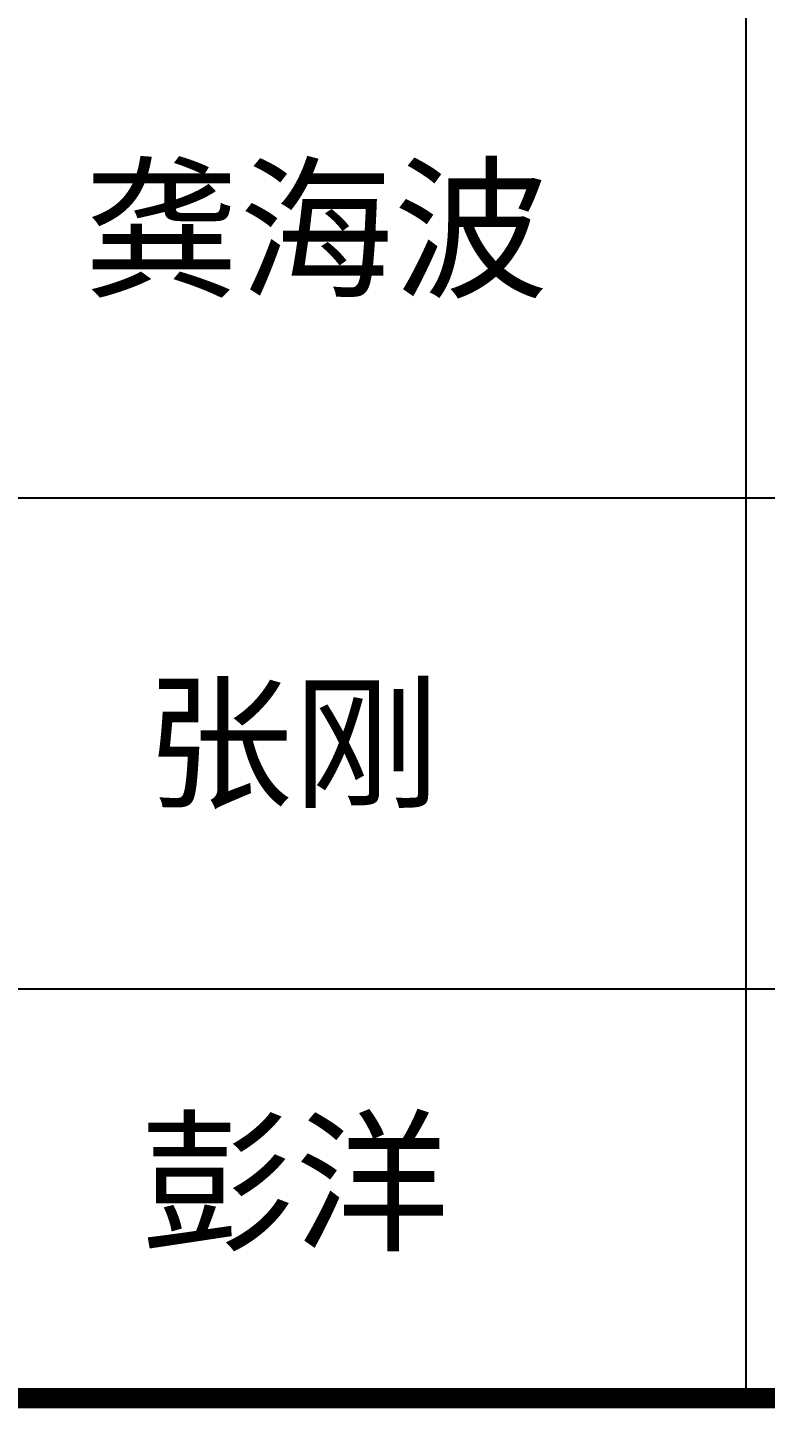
# Model space of a CAD drawing. Extents: x 69728788 to 149766163, y 20718153 to 43663798.
# Drawn here: x 74937708 to 74939684, y 21117361 to 21121057 of the extents above; entities that cross this region are included whole.
import ezdxf

# ---------------------------------------------------------------- set-up
doc = ezdxf.new("R2010")
doc.units = 0
doc.header["$LTSCALE"] = 1000
doc.header["$MEASUREMENT"] = 0
doc.layers.add('图框', color=253, linetype='CONTINUOUS')
doc.styles.add('STYLE-黑体', font='simhei.ttf')

msp = doc.modelspace()

# ---------------------------------------------------------------- linework, layer by layer
at = {"layer": '图框', "color": 0}
for p, q in [((74935250.7, 21119798.5), (74941860.8, 21119798.5)), ((74935250.7, 21118483.8), (74941860.8, 21118483.8))]:
    msp.add_line(p, q, dxfattribs=at)
msp.add_lwpolyline([(74939633.1, 21117388.2), (74939633.1, 21123742.7)], dxfattribs=at)
at = {"layer": '图框', "color": 0, "const_width": 55}
msp.add_lwpolyline([(74935250.7, 21117388.2), (74941860.8, 21117388.2)], dxfattribs=at)

# ---------------------------------------------------------------- texts
at = {"layer": '图框', "color": 4, "style": 'STYLE-黑体'}
for s, height, p in [('龚海波', 303.7, (74937859.6, 21120365.9)), ('张刚', 289.24, (74938023.7, 21118998.1)), ('彭洋', 303.7, (74938008.9, 21117814))]:
    msp.add_text(s, height=height, dxfattribs=at).set_placement(p)

doc.saveas('drawing.dxf')
